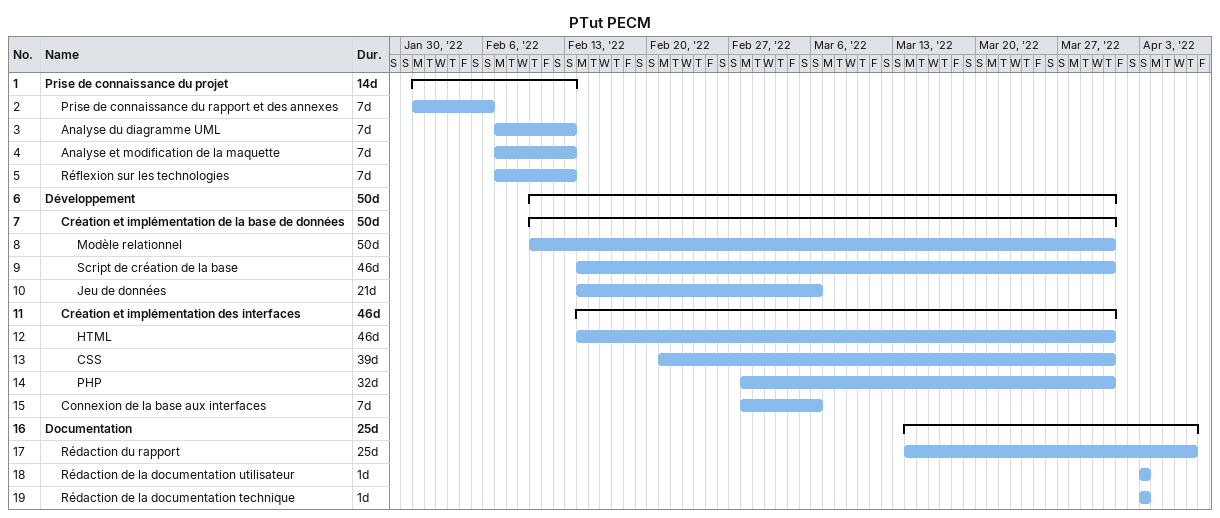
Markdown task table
PTut PECM

| ID | Level | Task | Duration | Start | Finish |
|---|---|---|---|---|---|
| 1 | 1 | **Prise de connaissance du projet** | 14d | 2022-01-31 | 2022-02-13 |
| 2 | 2 | Prise de connaissance du rapport et des annexes | 7d | 2022-01-31 | 2022-02-06 |
| 3 | 2 | Analyse du diagramme UML | 7d | 2022-02-07 | 2022-02-13 |
| 4 | 2 | Analyse et modification de la maquette | 7d | 2022-02-07 | 2022-02-13 |
| 5 | 2 | Réflexion sur les technologies | 7d | 2022-02-07 | 2022-02-13 |
| 6 | 1 | **Développement** | 50d | 2022-02-10 | 2022-03-31 |
| 7 | 2 | **Création et implémentation de la base de données** | 50d | 2022-02-10 | 2022-03-31 |
| 8 | 3 | Modèle relationnel | 50d | 2022-02-10 | 2022-03-31 |
| 9 | 3 | Script de création de la base | 46d | 2022-02-14 | 2022-03-31 |
| 10 | 3 | Jeu de données | 21d | 2022-02-14 | 2022-03-06 |
| 11 | 2 | **Création et implémentation des interfaces** | 46d | 2022-02-14 | 2022-03-31 |
| 12 | 3 | HTML | 46d | 2022-02-14 | 2022-03-31 |
| 13 | 3 | CSS | 39d | 2022-02-21 | 2022-03-31 |
| 14 | 3 | PHP | 32d | 2022-02-28 | 2022-03-31 |
| 15 | 2 | Connexion de la base aux interfaces | 7d | 2022-02-28 | 2022-03-06 |
| 16 | 1 | **Documentation** | 25d | 2022-03-14 | 2022-04-07 |
| 17 | 2 | Rédaction du rapport | 25d | 2022-03-14 | 2022-04-07 |
| 18 | 2 | Rédaction de la documentation utilisateur | 1d | 2022-04-03 | 2022-04-03 |
| 19 | 2 | Rédaction de la documentation technique | 1d | 2022-04-03 | 2022-04-03 |
